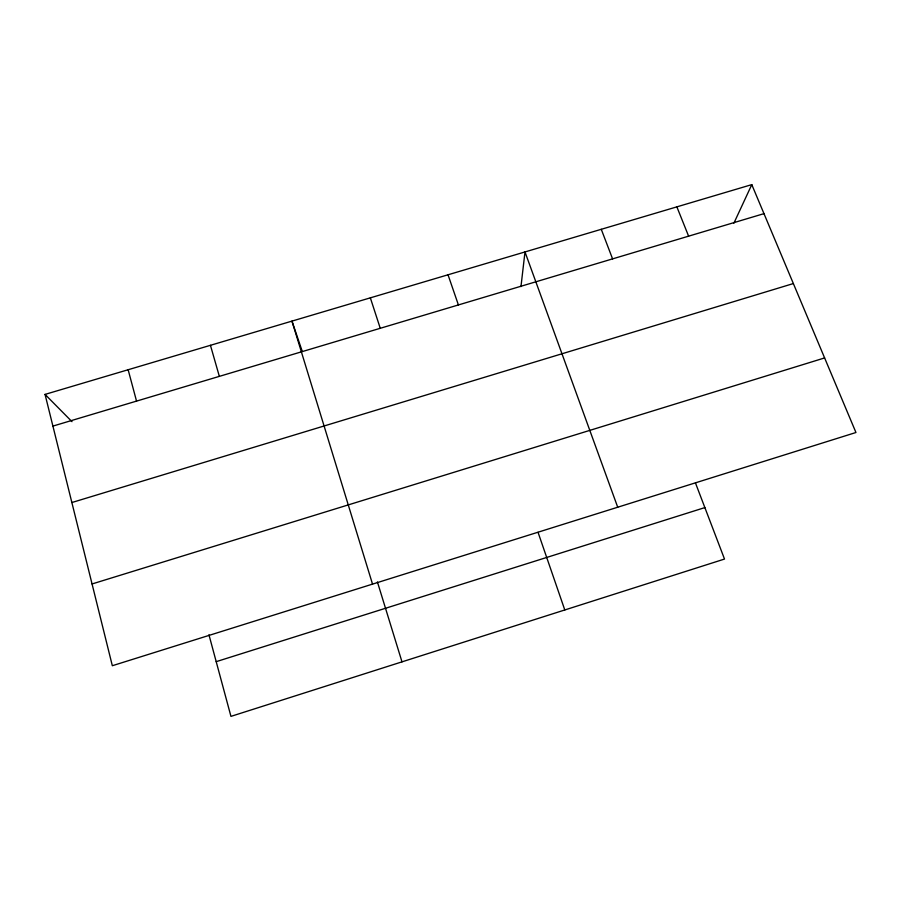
<?xml version="1.0" encoding="UTF-8"?>
<svg xmlns="http://www.w3.org/2000/svg" width="901" height="901" viewBox="0 0 901 901"><rect width="100%" height="100%" fill="white"/><g stroke="black" fill="none" stroke-linecap="round" stroke-linejoin="round"><path stroke-width="1.35" d="M520.969 286.586L524.99 251.942L617.714 507.218M733.876 223.2L751.783 184.626L45.05 394.401L112.332 665.726L855.95 432.503L751.783 184.626M216.206 661.661L704.864 507.59M92.06 583.961L824.606 357.934M71.866 502.533L793.353 283.556M52.911 426.094L763.969 213.65M45.05 394.401L71.99 421.657M676.865 206.858L688.612 236.163M601.271 229.304L612.579 258.88M695.459 482.947L724.505 559.059L230.949 716.374L208.953 634.777M538.043 532.322L564.792 609.966M448.022 274.782L458.406 304.943M302.218 351.255L291.958 321.105L372.53 584.118M370.345 297.848L380.256 328.291M377.418 581.945L401.992 661.852M210.44 345.308L219.348 376.37M128.145 369.737L136.535 401.114"/></g></svg>
